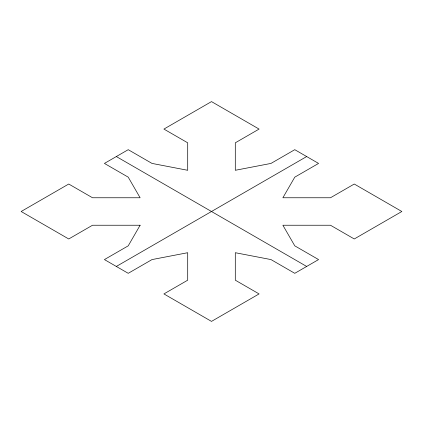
<?xml version="1.0" encoding="UTF-8"?>
<svg xmlns="http://www.w3.org/2000/svg" width="423" height="423" viewBox="0 0 423 423"><rect width="100%" height="100%" fill="white"/><g stroke="black" fill="none" stroke-linecap="round" stroke-linejoin="round"><path stroke-width="0.63" d="M116.325 266.448L306.675 156.552M116.325 156.552L306.675 266.448M140.119 225.237L128.222 245.842L104.428 259.579L128.222 273.316L152.016 259.579L187.706 252.711L187.706 280.185L163.913 293.922L211.5 321.395L259.088 293.922L235.294 280.185L235.294 252.711L270.984 259.579L294.778 273.316L318.572 259.579L294.778 245.842L282.881 225.237L330.469 225.237L354.263 238.974L401.85 211.5L354.263 184.026L330.469 197.763L282.881 197.763L294.778 177.158L318.572 163.421L294.778 149.684L270.984 163.421L235.294 170.289L235.294 142.815L259.088 129.078L211.5 101.605L163.913 129.078L187.706 142.815L187.706 170.289L152.016 163.421L128.222 149.684L104.428 163.421L128.222 177.158L140.119 197.763L92.531 197.763L68.738 184.026L21.15 211.5L68.738 238.974L92.531 225.237L140.119 225.237"/></g></svg>
